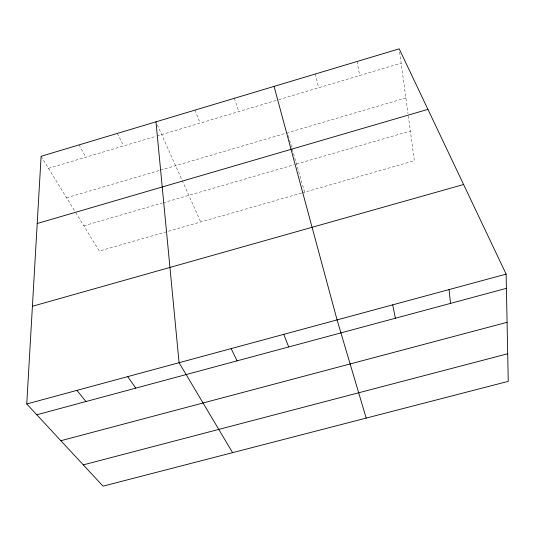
<?xml version="1.0" encoding="UTF-8"?>
<svg xmlns="http://www.w3.org/2000/svg" width="535" height="535" viewBox="0 0 535 535"><rect width="100%" height="100%" fill="white"/><g stroke="black" fill="none" stroke-linecap="round" stroke-linejoin="round"><path stroke-width="0.4" stroke-dasharray="2.67 2.01" d="M48.504 168.344L156.126 136.238M156.922 136.004L277.163 100.132M278.755 99.657L401.15 63.143M66.581 197.763L159.657 170.384M160.453 170.15L285.871 133.255M405.864 97.958L287.469 132.787L304.636 192.179M83.808 225.797L162.359 202.999M163.162 202.772L294.15 164.753M296.51 164.064L410.345 131.028M301.466 193.088L99.316 251.042L75.194 211.78M302.262 192.861L414.371 160.721L408.105 114.49M41.101 156.287L74.766 211.078M79.046 144.905L85.894 157.19M117.332 133.416L123.618 145.935M157.317 124.822L200.739 221.965M194.974 110.123L200.09 123.124M234.33 98.313L238.844 111.561M315.376 73.997L318.633 87.76M357.086 61.485L359.694 75.509M399.638 52.022L407.991 113.667"/><path stroke-width="0.8" d="M26.75 403.965L41.101 156.287L399.21 48.846L506.123 274.121L508.25 381.355L103.054 486.154L26.75 403.965L506.123 274.121M37.203 223.503L427.933 109.361M32.408 306.274L463.598 184.515M36.788 414.779L506.404 288.338M60.876 440.72L507.08 322.311M83.299 464.875L507.702 353.769M76.913 390.376L85.988 401.531M127.691 376.627L135.763 388.129M232.591 452.65L179.078 362.703L155.979 121.819M231.1 348.613L237.112 360.844M283.757 334.348L288.706 346.954M366.181 418.103L337.077 319.91L274.06 86.396M392.697 304.843L395.392 318.231M449.046 289.582L450.544 303.378"/></g></svg>
